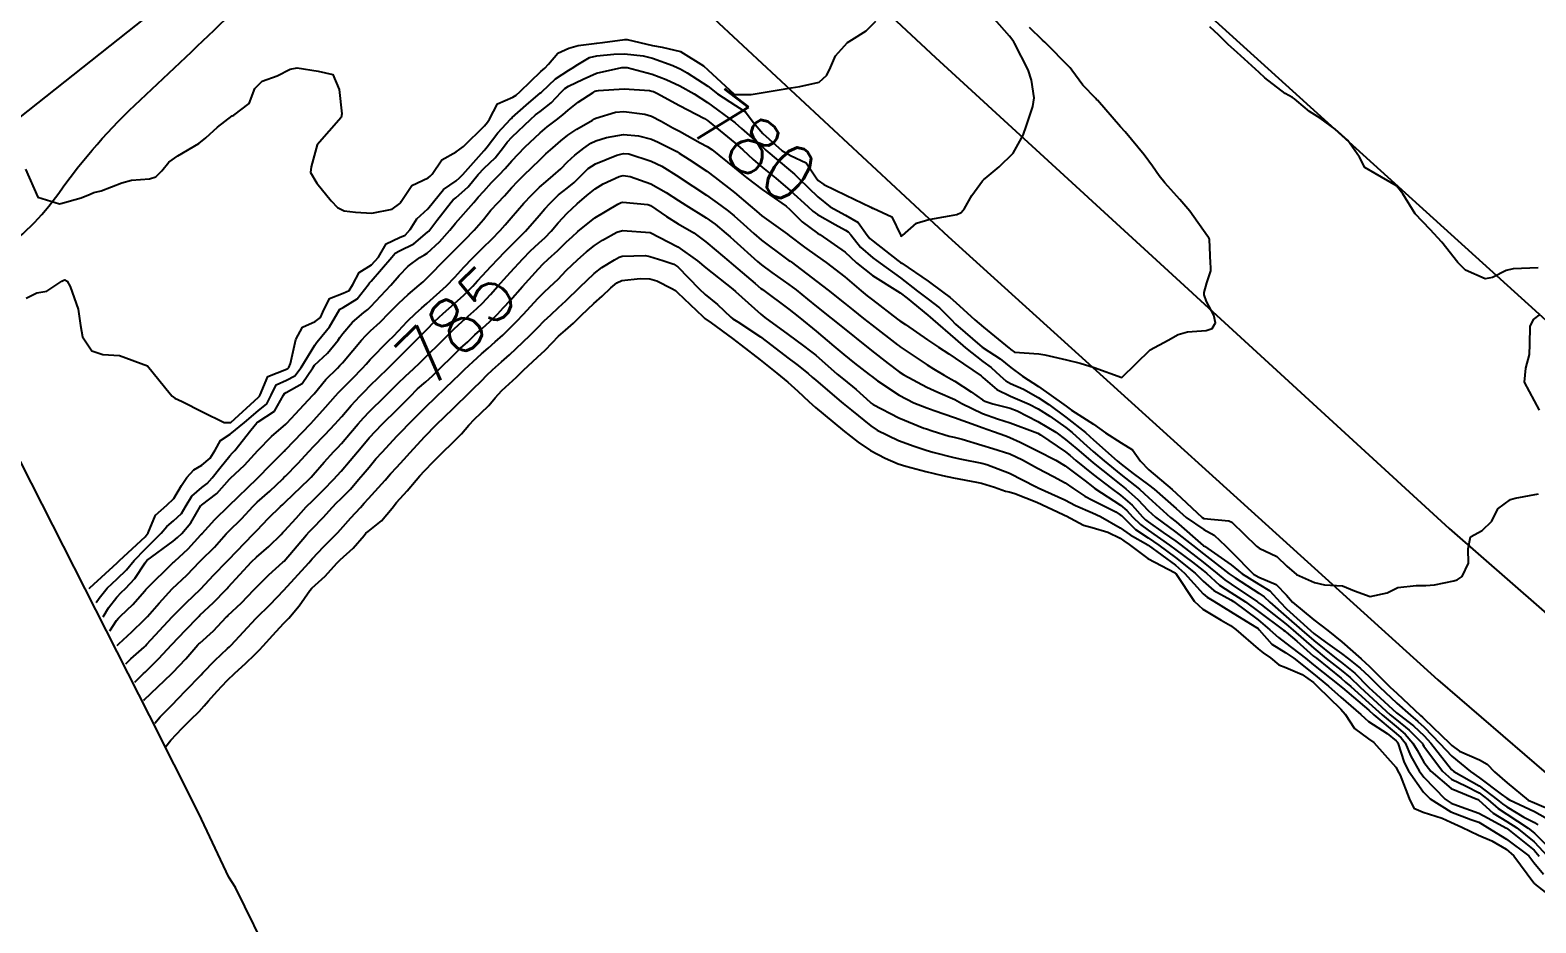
# Model space of a CAD drawing. Header units: metres. Extents: x 307586 to 320046, y 7427249 to 7434250.
# Drawn here: x 317966.4 to 318074.6, y 7430498.4 to 7430562.5 of the extents above; entities that cross this region are included whole.
import ezdxf
from ezdxf.enums import TextEntityAlignment as Align

# ---------------------------------------------------------------- set-up
doc = ezdxf.new("R2010")
doc.units = ezdxf.units.M
doc.header["$MEASUREMENT"] = 0
for name, color, linetype in [('Area', 45, 'Continuous'), ('Cotas', 45, 'Continuous'), ('Curvas de Nivel 1m', 11, 'Continuous'), ('Curvas de Nivel 5m', 15, 'Continuous'), ('Edificações', 30, 'Continuous'), ('Vias Primárias', 230, 'Continuous'), ('Vias Secundárias', 230, 'Continuous')]:
    doc.layers.add(name, color=color, linetype=linetype)
doc.styles.add('Style-STANDARD', font='STANDARD.shx')

msp = doc.modelspace()

# ---------------------------------------------------------------- linework, layer by layer
at = {"layer": 'Area'}
msp.add_polyline3d([(318020.42, 7430424.08, 790.08), (318013.89, 7430437.39, 790.06), (318010.32, 7430443.37, 790.01), (318009.36, 7430445.31, 789.96), (318005.96, 7430451.73, 789.91), (318001.02, 7430461.97, 789.72), (318000.07, 7430464.02, 789.7), (317997.84, 7430467.89, 789.65), (317994.58, 7430474.47, 789.62), (317993.27, 7430476.68, 789.9), (317990.57, 7430482.36, 789.5), (317986.47, 7430490.1, 789.43), (317981.15, 7430500.92, 789.46), (317980.68, 7430501.68, 789.45), (317978.52, 7430506.24, 789.77), (317974.99, 7430513.28, 788.36), (317964.17, 7430534.53, 779.16)], dxfattribs=at)
at = {"layer": 'Curvas de Nivel 1m', "flags": 128}
for points, elevation in [([(317966.13, 7430543.25), (317966.89, 7430543.63), (317967.62, 7430543.75), (317968.69, 7430544.47), (317968.82, 7430544.55), (317968.9, 7430544.56), (317969.07, 7430544.47), (317969.28, 7430544.08), (317969.85, 7430542.46), (317970.03, 7430541.29), (317970.16, 7430540.46), (317970.84, 7430539.46), (317971.62, 7430539.21), (317972.84, 7430539.13), (317974.83, 7430538.4), (317976.46, 7430536.38), (317976.62, 7430536.2), (317976.8, 7430536.07), (317977.34, 7430535.82), (317978.79, 7430535.09), (317980.34, 7430534.33), (317980.78, 7430534.31), (317980.82, 7430534.33), (317982.8, 7430536.13), (317982.89, 7430536.21), (317982.93, 7430536.3), (317983.49, 7430537.63), (317984.83, 7430538.15), (317984.92, 7430538.19), (317984.99, 7430538.28), (317985.11, 7430538.55), (317985.5, 7430540.27), (317985.96, 7430541.17), (317986.87, 7430541.57), (317987.26, 7430541.86), (317987.44, 7430542.24), (317987.91, 7430543.22), (317988.9, 7430543.6), (317989.33, 7430543.8), (317989.58, 7430544.22), (317990.03, 7430545.1), (317990.92, 7430545.64), (317991.44, 7430546.2), (317991.99, 7430547.14), (317992.94, 7430547.61), (317993.35, 7430547.78), (317993.7, 7430548.17), (317994.18, 7430548.94), (317994.97, 7430549.66), (317995.39, 7430550.16), (317996.09, 7430551.05), (317997, 7430551.68), (317997.26, 7430551.88), (317997.49, 7430552.13), (317999.02, 7430553.86), (317999.14, 7430553.99), (317999.24, 7430554.11), (318000.01, 7430555.12), (318000.92, 7430556.09), (318000.98, 7430556.15), (318001.04, 7430556.21), (318002.04, 7430557.1), (318003.07, 7430557.98), (318003.12, 7430558.02), (318003.16, 7430558.06), (318004.14, 7430558.99), (318005.09, 7430559.63), (318005.35, 7430559.77), (318005.74, 7430560.03), (318006.59, 7430560.54), (318007.1, 7430560.65), (318008.34, 7430560.76), (318009.1, 7430560.79), (318010.44, 7430560.64), (318011.1, 7430560.47), (318012.57, 7430559.95), (318012.94, 7430559.79), (318013.09, 7430559.72), (318013.59, 7430559.43), (318015.08, 7430558.46), (318015.77, 7430557.91), (318017.06, 7430557.07), (318017.8, 7430556.63), (318018.35, 7430555.88), (318019.04, 7430555.06), (318020.41, 7430553.86), (318021.02, 7430553.5), (318022.14, 7430552.96), (318022.91, 7430551.82), (318023, 7430551.7), (318023.41, 7430551.4), (318024.99, 7430550.64), (318026.78, 7430549.78), (318026.91, 7430549.72), (318026.97, 7430549.7), (318028.29, 7430549.08), (318028.94, 7430547.75), (318028.95, 7430547.73), (318028.99, 7430547.71), (318029.07, 7430547.75), (318030.07, 7430548.63), (318030.96, 7430548.9), (318032.43, 7430549.17), (318032.97, 7430549.26), (318033.28, 7430549.39), (318033.52, 7430549.69), (318034.05, 7430550.63), (318034.82, 7430551.68), (318034.91, 7430551.77), (318035, 7430551.84), (318036.01, 7430552.67), (318037.02, 7430553.66), (318037.74, 7430554.95), (318037.98, 7430555.65), (318038.43, 7430557.01), (318038.53, 7430557.64), (318038.34, 7430558.9), (318038.09, 7430559.65), (318037.12, 7430561.55), (318037.06, 7430561.66), (318036.74, 7430562.05), (318035.31, 7430563.68)], 779), ([(317966.08, 7430552.51), (317966.97, 7430550.5), (317968.51, 7430550.02), (317968.97, 7430550.13), (317969.22, 7430550.22), (317970.07, 7430550.46), (317970.71, 7430550.72), (317970.98, 7430550.83), (317971.5, 7430550.96), (317972.99, 7430551.52), (317973.69, 7430551.72), (317974.99, 7430551.82), (317975.44, 7430551.95), (317975.86, 7430552.39), (317976.38, 7430553.02), (317977.01, 7430553.46), (317978.53, 7430554.36), (317979.03, 7430554.76), (317979.86, 7430555.52), (317980.93, 7430556.33), (317981, 7430556.37), (317981.04, 7430556.39), (317982.14, 7430557.23), (317982.54, 7430558.31), (317983.08, 7430558.82), (317984.15, 7430559.22), (317985.09, 7430559.7), (317985.58, 7430559.78), (317987.09, 7430559.55), (317988.14, 7430559.3), (317988.6, 7430558.24), (317988.79, 7430556.49), (317988.74, 7430556.23), (317987.02, 7430554.26), (317986.59, 7430552.68), (317986.55, 7430552.26), (317986.99, 7430551.51), (317988.02, 7430550.24), (317988.48, 7430549.75), (317988.97, 7430549.53), (317989.77, 7430549.42), (317990.96, 7430549.35), (317992.41, 7430549.63), (317992.97, 7430550.04), (317993.03, 7430550.12), (317993.06, 7430550.18), (317993.83, 7430551.33), (317995, 7430551.89), (317995.15, 7430552.01), (317995.28, 7430552.16), (317995.99, 7430553.18), (317997.02, 7430553.76), (317997.53, 7430554.13), (317999.04, 7430555.62), (317999.27, 7430555.88), (317999.41, 7430556.11), (317999.97, 7430557.19), (318001.07, 7430557.68), (318001.33, 7430557.83), (318001.61, 7430558.08), (318003.09, 7430559.52), (318003.38, 7430559.77), (318003.65, 7430560.05), (318004.3, 7430560.85), (318005.11, 7430561.21), (318005.77, 7430561.38), (318007.12, 7430561.56), (318007.53, 7430561.6), (318009.12, 7430561.83), (318009.29, 7430561.82), (318011.11, 7430561.4), (318011.8, 7430561.28), (318013.11, 7430560.96), (318014.78, 7430559.92), (318015.09, 7430559.65), (318016.97, 7430557.9), (318017.07, 7430557.86), (318018.2, 7430557.88), (318019.07, 7430558.01), (318020.64, 7430558.29), (318021.08, 7430558.36), (318021.69, 7430558.45), (318023.08, 7430558.76), (318023.63, 7430559.27), (318023.89, 7430559.81), (318024.25, 7430560.66), (318025.12, 7430561.61), (318025.24, 7430561.68), (318025.43, 7430561.8), (318026.46, 7430562.45), (318027.14, 7430563.14)], 778), ([(318074.71, 7430545.43), (318072.93, 7430545.36), (318072.43, 7430545.23), (318071.45, 7430544.72), (318070.92, 7430544.64), (318069.5, 7430545.26), (318068.94, 7430545.8), (318067.81, 7430547.28), (318066.97, 7430548.18), (318065.89, 7430549.31), (318065, 7430550.74), (318064.54, 7430551.32), (318063.01, 7430552.21), (318062.28, 7430552.62), (318061.9, 7430553.36), (318061.04, 7430554.58), (318060.15, 7430555.38), (318059.06, 7430556.18), (318058.3, 7430556.64), (318057.38, 7430557.42), (318057.23, 7430557.57), (318057.08, 7430557.65), (318056.55, 7430557.95), (318055.09, 7430559.08), (318054.69, 7430559.44), (318053.11, 7430560.89), (318052.46, 7430561.47), (318051.78, 7430562.13), (318051.14, 7430562.72)], 781), ([(317971.15, 7430521.39), (317971.36, 7430521.71), (317971.94, 7430522.43), (317972.65, 7430523.1), (317973.33, 7430523.74), (317973.88, 7430524.41), (317974.67, 7430525.22), (317975.83, 7430526.38), (317976.22, 7430526.85), (317976.7, 7430527.26), (317977.28, 7430527.79), (317977.62, 7430528.36), (317978.03, 7430529.04), (317978.73, 7430529.65), (317979.12, 7430529.95), (317979.48, 7430530.34), (317980.04, 7430531.04), (317980.76, 7430531.93), (317980.94, 7430532.14), (317981.1, 7430532.32), (317982.25, 7430533.78), (317982.7, 7430534.3), (317982.78, 7430534.36), (317983.95, 7430535.13), (317984.61, 7430536.28), (317984.68, 7430536.4), (317984.81, 7430536.47), (317985.95, 7430537.13), (317986.71, 7430538.25), (317986.83, 7430538.43), (317987.77, 7430539.31), (317988.53, 7430540.23), (317988.66, 7430540.42), (317988.86, 7430540.7), (317989.57, 7430541.52), (317990.38, 7430542.22), (317990.66, 7430542.44), (317990.89, 7430542.66), (317992.31, 7430544.19), (317992.91, 7430544.87), (317993.55, 7430545.54), (317994.4, 7430546.17), (317994.73, 7430546.36), (317994.93, 7430546.49), (317995.8, 7430547.29), (317996.56, 7430548.14), (317996.96, 7430548.64), (317998.27, 7430550.12), (317998.6, 7430550.49), (317998.99, 7430550.93), (317999.54, 7430551.56), (318000.09, 7430552.1), (318000.54, 7430552.56), (318001.01, 7430553.1), (318001.93, 7430554.08), (318003.03, 7430555.11), (318003.55, 7430555.55), (318004.21, 7430556.05), (318004.68, 7430556.41), (318005.05, 7430556.75), (318005.78, 7430557.31), (318006.86, 7430558.02), (318006.99, 7430558.1), (318007.07, 7430558.13), (318007.23, 7430558.17), (318009.08, 7430558.29), (318010.89, 7430558.16), (318011.07, 7430558.12), (318011.18, 7430558.08), (318011.42, 7430557.96), (318013.06, 7430557.07), (318014.84, 7430556.14), (318015.05, 7430556.01), (318015.17, 7430555.92), (318017.03, 7430554.41), (318017.6, 7430553.89), (318018.34, 7430553.2), (318019.01, 7430552.64), (318019.96, 7430551.86), (318020.99, 7430550.99), (318022.27, 7430549.83), (318022.63, 7430549.49), (318022.97, 7430549.25), (318024.22, 7430548.54), (318024.96, 7430548.14), (318025.16, 7430548.01), (318025.35, 7430547.79), (318026.06, 7430546.9), (318026.94, 7430546.14), (318027.45, 7430545.76), (318028.92, 7430544.7), (318030.14, 7430543.74), (318030.9, 7430543.17), (318031.72, 7430542.55), (318032.55, 7430541.71), (318032.88, 7430541.38), (318034.79, 7430539.74), (318034.85, 7430539.7), (318034.87, 7430539.68), (318036.08, 7430538.89), (318036.84, 7430538.27), (318037.69, 7430537.64), (318038.83, 7430536.91), (318040.66, 7430535.61), (318040.81, 7430535.49), (318041.2, 7430535.21), (318042.79, 7430534.21), (318043.65, 7430533.57), (318044.78, 7430532.86), (318045.58, 7430532.36), (318046.17, 7430531.54), (318046.75, 7430530.92), (318048.44, 7430529.51), (318048.73, 7430529.24), (318050.59, 7430527.49), (318050.71, 7430527.43), (318052.5, 7430527.25), (318052.71, 7430527.17), (318054.48, 7430525.44), (318054.69, 7430525.3), (318055.95, 7430524.69), (318056.67, 7430524.01), (318057.36, 7430523.4), (318058.66, 7430522.84), (318059.37, 7430522.67), (318060.66, 7430522.6), (318061.54, 7430522.24), (318062.65, 7430521.83), (318063.88, 7430522.1), (318064.65, 7430522.47), (318065.96, 7430522.61), (318066.66, 7430522.61), (318067.27, 7430522.67), (318068.66, 7430522.95), (318068.91, 7430523.02), (318069.26, 7430523.26), (318069.71, 7430524.23), (318069.69, 7430525.26), (318069.85, 7430526.11), (318070.71, 7430526.57), (318071.4, 7430527.24), (318071.83, 7430528.13), (318072.74, 7430528.8), (318073.06, 7430528.89), (318074.74, 7430529.2)], 781), ([(317971.65, 7430520.37), (317972.05, 7430521), (317972.63, 7430521.77), (317972.94, 7430522.11), (317973.27, 7430522.41), (317973.94, 7430523.12), (317974.66, 7430524.25), (317974.78, 7430524.4), (317976.68, 7430525.79), (317976.99, 7430526.06), (317977.3, 7430526.36), (317977.94, 7430527.11), (317978.68, 7430528.35), (317978.69, 7430528.37), (317978.71, 7430528.39), (317979.83, 7430529.23), (317980.73, 7430530.26), (317980.8, 7430530.33), (317981.8, 7430531.26), (317982.76, 7430532.3), (317983.75, 7430533.32), (317984.78, 7430534.21), (317984.85, 7430534.28), (317985.46, 7430534.94), (317986.68, 7430536.25), (317986.74, 7430536.31), (317986.8, 7430536.38), (317987.65, 7430537.41), (317988.48, 7430538.23), (317988.66, 7430538.41), (317988.84, 7430538.61), (317989.58, 7430539.49), (317990.2, 7430540.22), (317990.51, 7430540.56), (317990.86, 7430540.89), (317991.55, 7430541.52), (317992.2, 7430542.19), (317992.89, 7430542.88), (317993.57, 7430543.5), (317994.34, 7430544.17), (317994.64, 7430544.43), (317994.91, 7430544.69), (317996.33, 7430546.14), (317996.63, 7430546.44), (317996.93, 7430546.75), (317997.63, 7430547.44), (317998.29, 7430548.12), (317998.96, 7430548.89), (317999.51, 7430549.56), (318000, 7430550.1), (318000.48, 7430550.6), (318000.99, 7430551.17), (318001.43, 7430551.65), (318001.87, 7430552.08), (318003.01, 7430553.18), (318003.46, 7430553.61), (318003.94, 7430554.05), (318004.53, 7430554.55), (318005.03, 7430554.95), (318005.68, 7430555.39), (318006.79, 7430556.02), (318006.95, 7430556.12), (318007.05, 7430556.17), (318008.45, 7430556.6), (318009.05, 7430556.66), (318010.56, 7430556.47), (318011.05, 7430556.32), (318011.74, 7430555.96), (318012.57, 7430555.48), (318013.04, 7430555.23), (318014.54, 7430554.41), (318015.03, 7430554.14), (318015.36, 7430553.92), (318017.01, 7430552.6), (318017.4, 7430552.28), (318017.88, 7430551.89), (318018.99, 7430551.06), (318020.71, 7430549.85), (318020.97, 7430549.61), (318021.85, 7430548.72), (318022.95, 7430547.92), (318023.12, 7430547.82), (318024.94, 7430546.54), (318025.33, 7430546.19), (318025.76, 7430545.79), (318026.92, 7430544.88), (318028.71, 7430543.75), (318028.9, 7430543.63), (318029.39, 7430543.25), (318030.89, 7430542.03), (318031.05, 7430541.89), (318031.24, 7430541.72), (318032.86, 7430540.32), (318033.6, 7430539.69), (318034.84, 7430538.71), (318035.43, 7430538.26), (318036.07, 7430537.66), (318036.48, 7430537.3), (318036.83, 7430537.12), (318037.75, 7430536.71), (318038.82, 7430536.12), (318039.57, 7430535.62), (318040.8, 7430534.71), (318042.2, 7430533.59), (318042.52, 7430533.32), (318042.78, 7430533.08), (318044.49, 7430531.56), (318044.76, 7430531.33), (318045.63, 7430530.66), (318046.74, 7430529.85), (318047.15, 7430529.53), (318048.72, 7430528.14), (318049.45, 7430527.5), (318050.7, 7430526.64), (318051.45, 7430526.22), (318052.27, 7430525.47), (318052.69, 7430525.03), (318054.27, 7430523.44), (318054.66, 7430523.22), (318055.91, 7430522.68), (318056.65, 7430521.92), (318057.07, 7430521.41), (318058.62, 7430520.15), (318059.61, 7430519.38), (318060.61, 7430518.58), (318062.01, 7430517.35), (318062.32, 7430517.07), (318062.59, 7430516.83), (318064.1, 7430515.32), (318064.57, 7430514.88), (318066.27, 7430513.29), (318066.42, 7430513.17), (318066.54, 7430513.05), (318068.37, 7430511.27), (318068.52, 7430511.13), (318069.07, 7430510.71), (318070.51, 7430510.09), (318071.06, 7430509.79), (318071.59, 7430509.23), (318072.49, 7430508.45), (318074, 7430507.2), (318074.47, 7430507.01), (318075.74, 7430506.46)], 782), ([(317972.14, 7430519.35), (317972.61, 7430520.11), (317972.75, 7430520.28), (317972.91, 7430520.42), (317973.79, 7430521.24), (317974.64, 7430522.24), (317974.71, 7430522.33), (317974.78, 7430522.4), (317976.66, 7430524.24), (317976.73, 7430524.3), (317976.8, 7430524.37), (317977.77, 7430525.26), (317978.68, 7430526.25), (317978.73, 7430526.3), (317978.77, 7430526.35), (317979.68, 7430527.36), (317980.69, 7430528.33), (317982.71, 7430530.3), (317983.71, 7430531.33), (317984.68, 7430532.28), (317984.72, 7430532.32), (317984.76, 7430532.36), (317986.56, 7430534.25), (317986.79, 7430534.49), (317987.63, 7430535.41), (317988.35, 7430536.23), (317988.56, 7430536.48), (317988.81, 7430536.74), (317989.56, 7430537.49), (317990.27, 7430538.22), (317990.54, 7430538.51), (317990.84, 7430538.84), (317992.16, 7430540.19), (317992.51, 7430540.53), (317992.86, 7430540.9), (317993.49, 7430541.56), (317994.11, 7430542.17), (317994.52, 7430542.53), (317994.89, 7430542.86), (317996.31, 7430544.14), (317996.91, 7430544.75), (317997.56, 7430545.47), (317998.17, 7430546.12), (317998.55, 7430546.49), (317998.93, 7430546.86), (317999.57, 7430547.48), (318000.17, 7430548.1), (318000.54, 7430548.51), (318000.96, 7430549.01), (318001.88, 7430550.08), (318002.41, 7430550.64), (318002.99, 7430551.21), (318003.44, 7430551.61), (318003.97, 7430552.05), (318004.52, 7430552.54), (318005.01, 7430553.03), (318005.53, 7430553.52), (318006.18, 7430554.03), (318006.68, 7430554.37), (318007.03, 7430554.54), (318007.81, 7430554.78), (318009.03, 7430554.99), (318010.11, 7430554.9), (318011.03, 7430554.66), (318011.52, 7430554.46), (318012.52, 7430553.95), (318012.85, 7430553.77), (318013.02, 7430553.67), (318013.75, 7430553.2), (318015.01, 7430552.36), (318015.62, 7430551.91), (318016.99, 7430550.83), (318018.13, 7430549.88), (318018.58, 7430549.49), (318018.97, 7430549.17), (318020.8, 7430547.85), (318020.95, 7430547.73), (318022.02, 7430546.91), (318022.94, 7430546.26), (318023.59, 7430545.81), (318024.92, 7430544.78), (318026.1, 7430543.78), (318026.54, 7430543.41), (318026.9, 7430543.13), (318028.71, 7430541.75), (318028.88, 7430541.62), (318029.28, 7430541.35), (318030.86, 7430540.26), (318031.66, 7430539.72), (318032.39, 7430539.25), (318032.85, 7430538.95), (318034.71, 7430537.68), (318034.83, 7430537.56), (318035.84, 7430536.68), (318036.82, 7430536.2), (318038.17, 7430535.64), (318038.81, 7430535.3), (318039.64, 7430534.78), (318040.79, 7430533.97), (318041.25, 7430533.6), (318042.06, 7430532.87), (318042.77, 7430532.24), (318043.56, 7430531.57), (318044.75, 7430530.59), (318046.08, 7430529.54), (318046.43, 7430529.23), (318046.73, 7430528.94), (318048.32, 7430527.51), (318048.71, 7430527.19), (318050.67, 7430525.49), (318050.69, 7430525.47), (318050.75, 7430525.43), (318052.67, 7430524.1), (318053.47, 7430523.45), (318054.66, 7430522.7), (318055.45, 7430522.23), (318056.19, 7430521.42), (318056.64, 7430520.94), (318058.36, 7430519.39), (318058.61, 7430519.17), (318059.42, 7430518.57), (318060.6, 7430517.73), (318061.1, 7430517.36), (318061.93, 7430516.69), (318062.58, 7430516.07), (318063.32, 7430515.33), (318064.56, 7430514.17), (318065.55, 7430513.3), (318066.09, 7430512.85), (318066.53, 7430512.44), (318067.65, 7430511.28), (318068.51, 7430510.36), (318069.85, 7430509.26), (318070.5, 7430508.81), (318072.07, 7430507.64), (318072.47, 7430507.34), (318072.67, 7430507.22), (318074.46, 7430506.38), (318075.22, 7430505.95)], 783), ([(317972.65, 7430518.3), (317972.68, 7430518.33), (317972.78, 7430518.42), (317973.72, 7430519.29), (317974.61, 7430520.14), (317974.85, 7430520.4), (317975.67, 7430521.34), (317976.62, 7430522.37), (317976.64, 7430522.39), (317977.66, 7430523.35), (317978.61, 7430524.35), (317978.64, 7430524.38), (317978.66, 7430524.4), (317979.64, 7430525.37), (317980.5, 7430526.33), (317980.59, 7430526.42), (317980.69, 7430526.52), (317981.6, 7430527.41), (317982.42, 7430528.3), (317982.72, 7430528.59), (317983.62, 7430529.39), (317984.55, 7430530.28), (317984.64, 7430530.37), (317984.74, 7430530.47), (317985.64, 7430531.38), (317986.44, 7430532.25), (317986.77, 7430532.6), (317987.57, 7430533.44), (317988.32, 7430534.23), (317988.54, 7430534.47), (317988.79, 7430534.76), (317989.47, 7430535.55), (317990.09, 7430536.22), (317990.44, 7430536.58), (317990.81, 7430536.95), (317991.46, 7430537.57), (317992.09, 7430538.19), (317992.84, 7430538.95), (317993.46, 7430539.56), (317994.07, 7430540.17), (317994.46, 7430540.56), (317994.87, 7430540.97), (317995.46, 7430541.56), (317996.08, 7430542.14), (317996.89, 7430542.87), (317997.55, 7430543.47), (317998.21, 7430544.12), (317998.54, 7430544.48), (317998.91, 7430544.88), (317999.49, 7430545.53), (318000.04, 7430546.1), (318000.48, 7430546.54), (318000.94, 7430547), (318001.48, 7430547.55), (318001.99, 7430548.07), (318002.96, 7430549.18), (318003.37, 7430549.66), (318003.73, 7430550.05), (318004.37, 7430550.66), (318004.99, 7430551.15), (318005.48, 7430551.55), (318005.97, 7430552.03), (318006.49, 7430552.55), (318007.01, 7430552.89), (318008.54, 7430553.52), (318009.02, 7430553.63), (318009.41, 7430553.6), (318011.01, 7430553.09), (318011.78, 7430552.73), (318013, 7430551.96), (318013.03, 7430551.94), (318014.98, 7430550.64), (318016.01, 7430549.91), (318016.56, 7430549.49), (318016.97, 7430549.16), (318017.64, 7430548.56), (318018.39, 7430547.88), (318018.95, 7430547.41), (318020.64, 7430546.15), (318020.93, 7430545.94), (318020.99, 7430545.9), (318021.06, 7430545.85), (318022.91, 7430544.45), (318023.73, 7430543.81), (318024.89, 7430542.89), (318025.5, 7430542.4), (318026.27, 7430541.78), (318026.88, 7430541.3), (318028.71, 7430539.9), (318028.85, 7430539.79), (318028.91, 7430539.75), (318030.84, 7430538.46), (318031.29, 7430538.17), (318032.05, 7430537.71), (318032.57, 7430537.44), (318032.83, 7430537.29), (318033.99, 7430536.52), (318034.82, 7430535.94), (318034.99, 7430535.85), (318035.56, 7430535.67), (318036.81, 7430535.34), (318037.3, 7430535.16), (318038.79, 7430534.4), (318040.09, 7430533.62), (318040.78, 7430533.11), (318041.59, 7430532.42), (318042.56, 7430531.58), (318042.76, 7430531.42), (318043.45, 7430530.88), (318044.74, 7430529.84), (318045.1, 7430529.55), (318045.98, 7430528.79), (318046.72, 7430527.99), (318047.23, 7430527.52), (318048.7, 7430526.45), (318049.9, 7430525.5), (318050.68, 7430524.88), (318052.52, 7430523.46), (318052.6, 7430523.4), (318052.66, 7430523.36), (318052.96, 7430523.16), (318054.65, 7430522.07), (318055.03, 7430521.81), (318055.46, 7430521.43), (318056.63, 7430520.38), (318057.75, 7430519.4), (318058.61, 7430518.66), (318060.21, 7430517.37), (318060.59, 7430517.09), (318061.56, 7430516.33), (318062.52, 7430515.34), (318062.57, 7430515.29), (318063.09, 7430514.81), (318064.55, 7430513.47), (318064.74, 7430513.32), (318065.77, 7430512.53), (318066.53, 7430511.82), (318067.01, 7430511.29), (318068.5, 7430509.4), (318068.67, 7430509.27), (318070.49, 7430508.22), (318071.81, 7430507.23), (318072.17, 7430506.93), (318072.47, 7430506.73), (318073.69, 7430505.98), (318074.46, 7430505.59), (318074.7, 7430505.44)], 784), ([(317973.92, 7430515.68), (317974.56, 7430516.3), (317974.67, 7430516.4), (317975.62, 7430517.34), (317976.58, 7430518.37), (317976.59, 7430518.39), (317977.57, 7430519.4), (317978.48, 7430520.35), (317978.55, 7430520.42), (317978.61, 7430520.48), (317979.58, 7430521.39), (317980.49, 7430522.33), (317980.57, 7430522.41), (317980.64, 7430522.49), (317982.3, 7430524.31), (317982.67, 7430524.65), (317983.55, 7430525.42), (317984.43, 7430526.28), (317984.55, 7430526.41), (317984.69, 7430526.55), (317985.51, 7430527.46), (317986.24, 7430528.26), (317986.72, 7430528.73), (317987.49, 7430529.48), (317988.22, 7430530.24), (317988.46, 7430530.51), (317988.74, 7430530.82), (317989.4, 7430531.58), (317989.92, 7430532.22), (317990.3, 7430532.68), (317990.77, 7430533.22), (317991.69, 7430534.2), (317992.79, 7430535.28), (317993.25, 7430535.73), (317993.68, 7430536.17), (317994.24, 7430536.73), (317994.82, 7430537.25), (317995.3, 7430537.67), (317995.79, 7430538.15), (317996.84, 7430539.19), (317997.33, 7430539.65), (317997.84, 7430540.12), (317998.36, 7430540.61), (317998.87, 7430541.06), (317999.42, 7430541.56), (317999.97, 7430542.1), (318000.42, 7430542.57), (318000.89, 7430543.09), (318001.77, 7430544.08), (318002.92, 7430545.35), (318003.26, 7430545.72), (318003.61, 7430546.05), (318004.3, 7430546.68), (318004.94, 7430547.3), (318005.33, 7430547.65), (318005.75, 7430548.03), (318006.96, 7430549.01), (318008.62, 7430550), (318008.85, 7430550.11), (318008.98, 7430550.13), (318010.77, 7430549.97), (318010.97, 7430549.89), (318012.12, 7430549.1), (318012.96, 7430548.59), (318014.08, 7430547.93), (318014.95, 7430547.29), (318015.69, 7430546.66), (318016.59, 7430545.9), (318016.93, 7430545.62), (318018.49, 7430544.3), (318018.9, 7430543.95), (318019, 7430543.87), (318020.89, 7430542.46), (318021.24, 7430542.2), (318021.68, 7430541.84), (318022.87, 7430540.88), (318024.13, 7430539.81), (318024.85, 7430539.21), (318025.63, 7430538.58), (318026.67, 7430537.77), (318026.76, 7430537.7), (318026.83, 7430537.64), (318027.28, 7430537.32), (318028.82, 7430536.29), (318029.89, 7430535.74), (318030.81, 7430535.38), (318031.34, 7430535.19), (318032.8, 7430534.68), (318034.34, 7430534.13), (318034.79, 7430533.96), (318035.6, 7430533.67), (318036.49, 7430533.36), (318036.78, 7430533.24), (318037.51, 7430532.9), (318038.77, 7430532.28), (318040.07, 7430531.62), (318040.76, 7430531.21), (318042.19, 7430530.14), (318042.73, 7430529.7), (318042.89, 7430529.58), (318044.72, 7430528.39), (318045.18, 7430528.01), (318045.59, 7430527.55), (318046.15, 7430526.99), (318046.7, 7430526.59), (318048.25, 7430525.51), (318048.69, 7430525.18), (318049.89, 7430524.28), (318050.67, 7430523.7), (318050.91, 7430523.49), (318051.84, 7430522.65), (318052.65, 7430522.12), (318053.69, 7430521.45), (318054.63, 7430520.76), (318056.44, 7430519.41), (318056.54, 7430519.34), (318056.61, 7430519.27), (318057.39, 7430518.62), (318058.59, 7430517.55), (318058.79, 7430517.39), (318060.58, 7430515.95), (318060.89, 7430515.68), (318061.26, 7430515.36), (318062.56, 7430514.19), (318063.52, 7430513.33), (318064.53, 7430512.48), (318065.17, 7430511.95), (318065.73, 7430511.3), (318066.02, 7430510.8), (318066.51, 7430509.94), (318067.02, 7430509.28), (318068.48, 7430508.04), (318070.39, 7430507.25), (318070.47, 7430507.2), (318071.5, 7430506.27), (318072.46, 7430505.67), (318073.19, 7430505.21), (318074.44, 7430504.2), (318075.4, 7430503.19)], 786), ([(317974.56, 7430514.37), (317974.59, 7430514.4), (317976.56, 7430516.28), (317976.61, 7430516.32), (317976.65, 7430516.37), (317977.6, 7430517.34), (317978.46, 7430518.35), (317978.53, 7430518.42), (317978.59, 7430518.48), (317979.58, 7430519.36), (317980.5, 7430520.33), (317980.55, 7430520.39), (317980.61, 7430520.45), (317981.58, 7430521.37), (317982.48, 7430522.3), (317982.64, 7430522.48), (317983.56, 7430523.38), (317984.57, 7430524.28), (317984.62, 7430524.33), (317984.66, 7430524.37), (317986.27, 7430526.26), (317986.46, 7430526.48), (317986.69, 7430526.72), (317987.45, 7430527.5), (317988.12, 7430528.24), (317988.41, 7430528.54), (317988.72, 7430528.85), (317989.41, 7430529.54), (317990, 7430530.22), (317990.33, 7430530.62), (317990.75, 7430531.12), (317991.25, 7430531.71), (317991.69, 7430532.2), (317992.77, 7430533.36), (317993.17, 7430533.78), (317993.56, 7430534.17), (317994.17, 7430534.78), (317994.8, 7430535.42), (317995.54, 7430536.15), (317996.2, 7430536.75), (317996.82, 7430537.35), (317997.22, 7430537.74), (317997.61, 7430538.12), (317998.24, 7430538.71), (317998.84, 7430539.25), (317999.3, 7430539.65), (317999.8, 7430540.1), (318000.35, 7430540.6), (318000.87, 7430541.1), (318001.37, 7430541.59), (318001.82, 7430542.08), (318002.89, 7430543.24), (318003.31, 7430543.65), (318003.74, 7430544.05), (318004.33, 7430544.62), (318004.91, 7430545.23), (318005.74, 7430546.03), (318006.37, 7430546.58), (318006.94, 7430547.04), (318007.53, 7430547.42), (318008.54, 7430547.99), (318008.95, 7430548.11), (318010.95, 7430547.97), (318012.94, 7430546.94), (318014.34, 7430545.93), (318014.93, 7430545.43), (318016.88, 7430543.89), (318017.06, 7430543.73), (318018.89, 7430542.11), (318019.19, 7430541.87), (318020.86, 7430540.64), (318021.95, 7430539.83), (318022.47, 7430539.45), (318022.85, 7430539.15), (318024.37, 7430537.8), (318024.83, 7430537.42), (318025.73, 7430536.69), (318026.74, 7430535.77), (318026.81, 7430535.71), (318026.96, 7430535.62), (318028.8, 7430534.66), (318030.6, 7430533.92), (318030.78, 7430533.86), (318031.19, 7430533.72), (318032.42, 7430533.35), (318032.78, 7430533.26), (318033.35, 7430533.12), (318034.77, 7430532.7), (318035.56, 7430532.46), (318036.77, 7430532.06), (318037.68, 7430531.64), (318038.75, 7430531.04), (318039.92, 7430530.44), (318040.74, 7430529.99), (318041.31, 7430529.6), (318042.17, 7430529.03), (318042.72, 7430528.75), (318044.38, 7430527.9), (318044.71, 7430527.7), (318044.79, 7430527.63), (318044.86, 7430527.56), (318045.8, 7430526.64), (318046.7, 7430526.03), (318047.47, 7430525.52), (318048.68, 7430524.62), (318050.08, 7430523.5), (318050.66, 7430522.92), (318051.42, 7430522.25), (318052.64, 7430521.58), (318052.84, 7430521.46), (318054.62, 7430520.15), (318055.46, 7430519.43), (318056.06, 7430518.87), (318056.6, 7430518.47), (318058.01, 7430517.4), (318058.59, 7430516.93), (318060.55, 7430515.37), (318060.57, 7430515.35), (318060.67, 7430515.27), (318062.55, 7430513.67), (318062.93, 7430513.34), (318064.53, 7430511.98), (318064.89, 7430511.67), (318065.17, 7430511.31), (318065.58, 7430510.37), (318066.17, 7430509.3), (318066.5, 7430508.86), (318068.03, 7430507.27), (318068.47, 7430506.98), (318068.93, 7430506.81), (318070.46, 7430506.27), (318071.12, 7430505.9), (318072.41, 7430505.22), (318072.45, 7430505.2), (318072.53, 7430505.14), (318074.43, 7430503.61), (318074.79, 7430503.19)], 787), ([(317975.36, 7430512.72), (317975.74, 7430513.18), (317976.54, 7430513.97), (317976.74, 7430514.17), (317976.93, 7430514.37), (317977.72, 7430515.19), (317978.56, 7430516.06), (317978.7, 7430516.21), (317978.82, 7430516.35), (317979.67, 7430517.24), (317980.59, 7430518.08), (317980.72, 7430518.2), (317980.84, 7430518.33), (317982.61, 7430520.25), (317982.64, 7430520.28), (317982.66, 7430520.3), (317983.66, 7430521.26), (317984.64, 7430522.28), (317986.42, 7430524.25), (317986.67, 7430524.53), (317987.5, 7430525.41), (317988.32, 7430526.23), (317988.5, 7430526.42), (317988.69, 7430526.63), (317989.45, 7430527.48), (317990.13, 7430528.22), (317990.41, 7430528.52), (317990.72, 7430528.86), (317991.91, 7430530.19), (317992.3, 7430530.63), (317992.75, 7430531.12), (317993.26, 7430531.67), (317993.71, 7430532.17), (317994.21, 7430532.72), (317994.77, 7430533.31), (317995.58, 7430534.15), (317996.79, 7430535.33), (317997.2, 7430535.73), (317997.6, 7430536.12), (317998.21, 7430536.72), (317998.82, 7430537.32), (317999.22, 7430537.72), (317999.63, 7430538.1), (318000.27, 7430538.67), (318000.84, 7430539.19), (318001.8, 7430540.08), (318002.33, 7430540.59), (318002.87, 7430541.15), (318003.33, 7430541.61), (318003.8, 7430542.05), (318004.37, 7430542.57), (318004.89, 7430543.06), (318005.89, 7430544.03), (318006.91, 7430545.01), (318007.47, 7430545.45), (318008.37, 7430546), (318008.72, 7430546.2), (318008.93, 7430546.26), (318010.6, 7430546.3), (318010.93, 7430546.25), (318011.86, 7430545.96), (318012.65, 7430545.68), (318012.92, 7430545.5), (318014.46, 7430543.92), (318014.9, 7430543.52), (318015.79, 7430542.8), (318016.73, 7430541.89), (318016.88, 7430541.76), (318017.23, 7430541.54), (318018.86, 7430540.47), (318019.68, 7430539.86), (318020.84, 7430538.96), (318021.48, 7430538.48), (318022.28, 7430537.83), (318022.58, 7430537.57), (318022.83, 7430537.35), (318024.67, 7430535.8), (318024.81, 7430535.69), (318025.4, 7430535.2), (318026.79, 7430534.07), (318027.25, 7430533.77), (318028.78, 7430533.03), (318029.9, 7430532.61), (318030.77, 7430532.33), (318031.24, 7430532.19), (318032.76, 7430531.81), (318033.3, 7430531.69), (318034.76, 7430531.39), (318035.13, 7430531.3), (318036.75, 7430530.69), (318038.67, 7430529.7), (318038.73, 7430529.66), (318038.8, 7430529.63), (318040.72, 7430528.76), (318041.5, 7430528.37), (318042.72, 7430527.83), (318043.29, 7430527.57), (318044.7, 7430526.75), (318045.41, 7430526.26), (318046.68, 7430525.53), (318046.69, 7430525.52), (318046.72, 7430525.5), (318048.67, 7430524.07), (318049.32, 7430523.5), (318050.65, 7430522.02), (318050.94, 7430521.78), (318051.42, 7430521.48), (318052.63, 7430520.75), (318054.37, 7430519.68), (318054.61, 7430519.52), (318054.69, 7430519.44), (318055.59, 7430518.41), (318056.6, 7430517.78), (318057.18, 7430517.4), (318058.58, 7430516.28), (318059.66, 7430515.38), (318060.56, 7430514.6), (318061.99, 7430513.35), (318062.27, 7430513.08), (318062.54, 7430512.86), (318063.88, 7430511.98), (318064.52, 7430511.46), (318064.6, 7430511.4), (318064.65, 7430511.32), (318065.1, 7430509.9), (318065.4, 7430509.31), (318066.48, 7430507.77), (318066.97, 7430507.29), (318068.46, 7430506.37), (318069.89, 7430505.82), (318070.46, 7430505.61), (318070.69, 7430505.48), (318071.09, 7430505.24), (318072.44, 7430504.41), (318074.05, 7430503.2), (318074.42, 7430502.72), (318075.1, 7430501.88)], 788), ([(317976.15, 7430511.06), (317976.51, 7430511.5), (317976.93, 7430511.95), (317977.33, 7430512.36), (317977.93, 7430512.96), (317978.54, 7430513.57), (317978.91, 7430513.97), (317979.23, 7430514.34), (317979.85, 7430515.03), (317980.56, 7430515.8), (317981.12, 7430516.32), (317981.88, 7430517.01), (317982.58, 7430517.68), (317982.89, 7430518), (317983.14, 7430518.29), (317983.83, 7430519.06), (317984.61, 7430519.88), (317984.98, 7430520.27), (317985.73, 7430521.16), (317986.5, 7430522.25), (317986.64, 7430522.42), (317987.6, 7430523.29), (317988.44, 7430524.23), (317988.55, 7430524.35), (317988.67, 7430524.46), (317989.6, 7430525.3), (317990.4, 7430526.21), (317990.53, 7430526.37), (317990.69, 7430526.5), (317991.64, 7430527.25), (317992.41, 7430528.18), (317992.72, 7430528.58), (317993.48, 7430529.42), (317994.13, 7430530.17), (317994.41, 7430530.49), (317994.74, 7430530.85), (317995.39, 7430531.51), (317996, 7430532.14), (317996.77, 7430532.89), (317997.39, 7430533.51), (317997.92, 7430534.12), (317998.33, 7430534.57), (317998.79, 7430535), (317999.35, 7430535.55), (317999.82, 7430536.1), (318000.29, 7430536.62), (318000.82, 7430537.1), (318001.34, 7430537.57), (318001.84, 7430538.07), (318002.84, 7430539.02), (318003.39, 7430539.51), (318003.91, 7430540.05), (318004.37, 7430540.53), (318004.87, 7430540.96), (318005.44, 7430541.46), (318006, 7430542.02), (318006.89, 7430542.87), (318007.5, 7430543.4), (318008.12, 7430544), (318008.54, 7430544.36), (318008.91, 7430544.52), (318010.22, 7430544.66), (318010.91, 7430544.63), (318011.43, 7430544.48), (318012.49, 7430543.95), (318012.75, 7430543.79), (318012.9, 7430543.66), (318014.72, 7430541.92), (318014.88, 7430541.78), (318015.32, 7430541.47), (318016.86, 7430540.34), (318017.48, 7430539.88), (318018.84, 7430538.81), (318020.04, 7430537.86), (318020.83, 7430537.22), (318021.56, 7430536.58), (318022.34, 7430535.83), (318022.81, 7430535.4), (318024.76, 7430533.8), (318024.78, 7430533.78), (318025.89, 7430532.9), (318026.77, 7430532.32), (318027.81, 7430531.76), (318028.76, 7430531.36), (318029.31, 7430531.19), (318030.75, 7430530.81), (318031.94, 7430530.52), (318032.74, 7430530.35), (318034.39, 7430530.03), (318034.74, 7430529.96), (318035.67, 7430529.67), (318036.46, 7430529.38), (318036.73, 7430529.33), (318037.14, 7430529.23), (318038.72, 7430528.59), (318040.61, 7430527.71), (318040.71, 7430527.66), (318040.75, 7430527.65), (318040.82, 7430527.61), (318042.07, 7430526.95), (318042.7, 7430526.77), (318043.82, 7430526.45), (318044.7, 7430526.01), (318044.97, 7430525.83), (318045.34, 7430525.55), (318046.68, 7430524.56), (318048.65, 7430523.53), (318048.66, 7430523.52), (318048.7, 7430523.47), (318050.02, 7430521.5), (318050.63, 7430520.92), (318051.96, 7430520.13), (318052.62, 7430519.74), (318053.01, 7430519.46), (318054.6, 7430518.06), (318054.96, 7430517.79), (318055.5, 7430517.43), (318056.1, 7430516.92), (318056.59, 7430516.72), (318057.76, 7430516.22), (318058.58, 7430515.64), (318058.86, 7430515.39), (318060.55, 7430513.74), (318060.85, 7430513.37), (318061.52, 7430512.34), (318062.53, 7430511.6), (318062.91, 7430511.34), (318064.51, 7430509.58), (318064.59, 7430509.4), (318064.62, 7430509.32), (318064.82, 7430508.99), (318065.45, 7430507.31), (318065.79, 7430506.62), (318066.46, 7430506.33), (318067.83, 7430505.91), (318068.46, 7430505.62), (318069.23, 7430505.26), (318070.44, 7430504.7), (318071.4, 7430504.28), (318072.43, 7430503.69), (318072.98, 7430503.21), (318074.4, 7430501.26), (318074.43, 7430501.23), (318074.47, 7430501.2), (318075.56, 7430500.34)], 789), ([(318074.81, 7430535.2), (318073.73, 7430537.21), (318073.84, 7430538.22), (318074.11, 7430539.21), (318074.13, 7430539.95), (318074.15, 7430541.21), (318074.39, 7430541.71), (318074.89, 7430542.1)], 781)]:
    msp.add_lwpolyline(points, dxfattribs=dict(at, elevation=elevation))
at = {"layer": 'Curvas de Nivel 5m', "flags": 128}
for points, elevation in [([(317970.66, 7430522.41), (317970.7, 7430522.45), (317972.66, 7430524.24), (317972.75, 7430524.33), (317972.84, 7430524.42), (317974.68, 7430526.12), (317974.88, 7430526.4), (317975.42, 7430527.67), (317976.23, 7430528.38), (317976.72, 7430528.86), (317977.29, 7430529.8), (317977.67, 7430530.36), (317978.16, 7430530.93), (317978.75, 7430531.25), (317979.35, 7430531.75), (317979.69, 7430532.34), (317980.09, 7430533.02), (317980.77, 7430533.48), (317981.81, 7430534.31), (317982.79, 7430535.15), (317983.42, 7430535.67), (317983.73, 7430536.29), (317984.08, 7430537.02), (317984.82, 7430537.35), (317985.43, 7430537.66), (317985.88, 7430538.26), (317986.85, 7430539.88), (317987.01, 7430540.09), (317987.15, 7430540.25), (317987.92, 7430541.19), (317988.51, 7430542.23), (317988.66, 7430542.46), (317988.89, 7430542.58), (317989.91, 7430543.21), (317990.68, 7430544.21), (317990.78, 7430544.34), (317990.91, 7430544.47), (317992.39, 7430546.19), (317992.63, 7430546.48), (317992.93, 7430546.65), (317993.97, 7430547.14), (317994.95, 7430547.98), (317995.04, 7430548.07), (317995.11, 7430548.16), (317995.63, 7430548.82), (317996.65, 7430550.14), (317996.8, 7430550.32), (317996.98, 7430550.46), (317997.88, 7430551.23), (317998.6, 7430552.12), (317999.01, 7430552.57), (317999.8, 7430553.32), (318000.41, 7430554.1), (318000.67, 7430554.45), (318001.03, 7430554.82), (318002.35, 7430556.07), (318002.71, 7430556.4), (318003.05, 7430556.66), (318003.84, 7430557.27), (318004.56, 7430558.05), (318004.81, 7430558.31), (318005.08, 7430558.47), (318006.13, 7430558.98), (318007.09, 7430559.4), (318008.91, 7430559.81), (318009.09, 7430559.82), (318009.28, 7430559.8), (318011.09, 7430559.33), (318012.08, 7430558.95), (318013.08, 7430558.5), (318014.11, 7430557.93), (318015.07, 7430557.29), (318016.96, 7430555.9), (318017.05, 7430555.83), (318017.5, 7430555.44), (318019.03, 7430554.08), (318019.26, 7430553.87), (318021.01, 7430552.38), (318021.3, 7430552.14), (318021.62, 7430551.84), (318022.98, 7430550.52), (318023.87, 7430549.81), (318024.97, 7430549.2), (318025.87, 7430548.69), (318026.54, 7430547.78), (318026.71, 7430547.54), (318026.95, 7430547.33), (318028.74, 7430545.95), (318028.93, 7430545.81), (318029.02, 7430545.75), (318030.91, 7430544.46), (318031.95, 7430543.71), (318032.5, 7430543.3), (318032.9, 7430542.94), (318034.26, 7430541.69), (318034.88, 7430541.17), (318036.73, 7430539.65), (318036.8, 7430539.6), (318036.85, 7430539.56), (318037.12, 7430539.38), (318038.85, 7430539.24), (318039.3, 7430539.17), (318040.84, 7430538.82), (318041.83, 7430538.58), (318042.84, 7430538.27), (318044.83, 7430537.56), (318046.85, 7430539.53), (318048.15, 7430540.23), (318048.87, 7430540.64), (318049.53, 7430540.84), (318050.87, 7430540.92), (318051.3, 7430541.06), (318051.54, 7430541.48), (318051.43, 7430542.03), (318050.9, 7430543.01), (318050.73, 7430543.49), (318050.73, 7430543.66), (318050.92, 7430544.36), (318051.2, 7430545.21), (318051.21, 7430545.49), (318051.18, 7430545.73), (318051.12, 7430547.49), (318051.06, 7430547.59), (318050.96, 7430547.71), (318049.7, 7430549.5), (318048.99, 7430550.33), (318047.9, 7430551.53), (318047.5, 7430552.02), (318047.01, 7430552.73), (318046.43, 7430553.55), (318045.05, 7430555.19), (318044.73, 7430555.56), (318043.07, 7430557.46), (318043.01, 7430557.52), (318042.96, 7430557.58), (318042.02, 7430558.54), (318041.23, 7430559.61), (318041.1, 7430559.78), (318039.28, 7430561.63), (318039.12, 7430561.78), (318038.18, 7430562.69)], 780), ([(317973.28, 7430516.99), (317973.65, 7430517.34), (317974.59, 7430518.19), (317974.7, 7430518.29), (317974.79, 7430518.4), (317976.61, 7430520.37), (317977.61, 7430521.38), (317978.64, 7430522.35), (317979.61, 7430523.38), (317980.53, 7430524.33), (317980.6, 7430524.4), (317980.66, 7430524.47), (317982.44, 7430526.3), (317982.56, 7430526.43), (317982.69, 7430526.56), (317983.54, 7430527.45), (317984.38, 7430528.28), (317984.55, 7430528.44), (317984.72, 7430528.6), (317986.45, 7430530.25), (317986.59, 7430530.4), (317986.74, 7430530.56), (317987.53, 7430531.47), (317988.23, 7430532.24), (317988.49, 7430532.51), (317988.77, 7430532.81), (317989.43, 7430533.57), (317989.98, 7430534.22), (317990.35, 7430534.65), (317990.79, 7430535.12), (317991.88, 7430536.19), (317992.35, 7430536.65), (317992.82, 7430537.11), (317993.36, 7430537.64), (317993.94, 7430538.17), (317994.4, 7430538.6), (317994.84, 7430539.04), (317995.95, 7430540.14), (317996.4, 7430540.59), (317996.87, 7430541.04), (317997.43, 7430541.57), (317998.06, 7430542.12), (317998.49, 7430542.51), (317998.89, 7430542.9), (317999.48, 7430543.52), (318000, 7430544.1), (318000.43, 7430544.58), (318000.91, 7430545.11), (318001.79, 7430546.08), (318002.35, 7430546.65), (318002.94, 7430547.2), (318003.39, 7430547.61), (318003.82, 7430548.05), (318004.34, 7430548.66), (318004.97, 7430549.34), (318005.71, 7430550.03), (318006.39, 7430550.61), (318006.99, 7430551.1), (318007.56, 7430551.45), (318008.71, 7430551.99), (318009, 7430552.05), (318009.5, 7430551.99), (318011, 7430551.46), (318012.1, 7430550.84), (318012.98, 7430550.26), (318013.5, 7430549.93), (318014.96, 7430549.02), (318015.61, 7430548.56), (318016.4, 7430547.9), (318016.69, 7430547.64), (318016.95, 7430547.41), (318018.64, 7430545.87), (318018.93, 7430545.63), (318019.69, 7430545.1), (318020.91, 7430544.24), (318021.43, 7430543.84), (318022.25, 7430543.18), (318022.89, 7430542.66), (318023.95, 7430541.81), (318024.87, 7430541.06), (318026.49, 7430539.78), (318026.69, 7430539.62), (318026.85, 7430539.49), (318028.04, 7430538.56), (318028.83, 7430537.95), (318029.16, 7430537.75), (318030.82, 7430536.85), (318031.6, 7430536.49), (318032.82, 7430535.96), (318033.33, 7430535.69), (318034.8, 7430534.96), (318035.88, 7430534.58), (318036.79, 7430534.3), (318038.6, 7430533.63), (318038.78, 7430533.55), (318038.97, 7430533.44), (318040.77, 7430532.22), (318041.11, 7430531.95), (318041.51, 7430531.6), (318042.75, 7430530.58), (318044.07, 7430529.57), (318044.73, 7430529.1), (318045.57, 7430528.39), (318046.31, 7430527.54), (318046.51, 7430527.33), (318046.71, 7430527.18), (318047.79, 7430526.43), (318048.7, 7430525.79), (318049.07, 7430525.51), (318050.67, 7430524.28), (318051.67, 7430523.47), (318052.22, 7430523.03), (318052.66, 7430522.72), (318054.56, 7430521.44), (318054.64, 7430521.38), (318054.86, 7430521.22), (318056.62, 7430519.84), (318057.13, 7430519.4), (318058.6, 7430518.12), (318059.49, 7430517.38), (318060.58, 7430516.53), (318061.23, 7430516.01), (318061.92, 7430515.35), (318062.56, 7430514.73), (318064.1, 7430513.32), (318064.54, 7430512.96), (318065.46, 7430512.23), (318066.38, 7430511.29), (318066.44, 7430511.21), (318066.52, 7430511.07), (318067.85, 7430509.28), (318068.49, 7430508.7), (318069.54, 7430508.21), (318070.48, 7430507.72), (318071.1, 7430507.24), (318071.84, 7430506.6), (318072.46, 7430506.19), (318074.01, 7430505.2), (318074.45, 7430504.84), (318076.09, 7430503.17)], 785)]:
    msp.add_lwpolyline(points, dxfattribs=dict(at, elevation=elevation))
at = {"layer": 'Edificações'}
msp.add_lwpolyline([(318069.88, 7430601.44), (318042.42, 7430571.43), (318087.66, 7430530.46), (318114.62, 7430560.27), (318123.41, 7430552.47), (318129.24, 7430558.69), (318080.15, 7430604.51), (318074.52, 7430598.09)], close=True, dxfattribs=at)
at = {"layer": 'Vias Primárias'}
msp.add_lwpolyline([(318001.09, 7430578.87), (318005.65, 7430573.85), (318011.23, 7430567.72), (318015.87, 7430562.99), (318032.34, 7430547.68), (318067.52, 7430515.85), (318075.3, 7430509.14), (318103.54, 7430484.63), (318109.57, 7430479.43, -0.076246), (318112.81, 7430475.64, -0.011494), (318116.18, 7430469.91, -0.013356), (318121.42, 7430459.92, -0.095167), (318122.05, 7430457.57), (318124.12, 7430437.61), (318128.85, 7430392.41)], format="xyb", dxfattribs=at)
msp.add_lwpolyline([(318001.09, 7430578.87), (318005.65, 7430573.85), (318011.23, 7430567.72), (318015.87, 7430562.99), (318032.34, 7430547.68), (318067.52, 7430515.85), (318075.3, 7430509.14), (318103.54, 7430484.63), (318109.57, 7430479.43, -0.076246), (318112.81, 7430475.64, -0.011494), (318116.18, 7430469.91, -0.013356), (318121.42, 7430459.92, -0.095167), (318122.05, 7430457.57), (318124.12, 7430437.61), (318128.85, 7430392.41)], format="xyb", dxfattribs=at)
at = {"layer": 'Vias Primárias', "elevation": 758.33}
msp.add_lwpolyline([(318026.88, 7430564.8), (318031.43, 7430560.52), (318068.34, 7430526.71), (318081.59, 7430515.12), (318084.68, 7430512.58, 0.051208), (318088.32, 7430510.17), (318099.96, 7430504.01), (318104.48, 7430500.35), (318123.55, 7430484.34), (318137.05, 7430473.12, -0.091339), (318143.36, 7430465.56, 0.049346), (318149.22, 7430457.21, 0.090926), (318154.57, 7430452.89), (318190.11, 7430428.44)], format="xyb", dxfattribs=at)
msp.add_lwpolyline([(318026.88, 7430564.8), (318031.43, 7430560.52), (318068.34, 7430526.71), (318081.59, 7430515.12), (318084.68, 7430512.58, 0.051208), (318088.32, 7430510.17), (318099.96, 7430504.01), (318104.48, 7430500.35), (318123.55, 7430484.34), (318137.05, 7430473.12, -0.091339), (318143.36, 7430465.56, 0.049346), (318149.22, 7430457.21, 0.090926), (318154.57, 7430452.89), (318190.11, 7430428.44)], format="xyb", dxfattribs=at)
at = {"layer": 'Vias Secundárias'}
for points, elevation in [([(317956.52, 7430550.04), (317961.05, 7430552.59), (317973.43, 7430562.38), (317986.93, 7430573.06, 0.037706), (317993.01, 7430578.67, 0.141064), (317995.01, 7430582.6, -0.008709), (317995.52, 7430585, -3.954754)], 780.11), ([(317956.52, 7430550.04), (317961.05, 7430552.59), (317973.43, 7430562.38), (317986.93, 7430573.06, 0.037706), (317993.01, 7430578.67, 0.141064), (317995.01, 7430582.6, -0.008709), (317995.52, 7430585, -3.954754)], 780.11), ([(317959.96, 7430543.49), (317964.08, 7430546.41, 0.084656), (317968.46, 7430550.79, -0.051213), (317974.33, 7430557.48, 0.005196), (317980.84, 7430563.67, 0.003112), (317984.67, 7430567.43, -0.100192), (317989.02, 7430570.3, 0.006554), (317994.56, 7430572.62, 0.123299), (317999.01, 7430576.03, 0.018435), (318001.09, 7430578.87, 1.888977)], 778.57), ([(317959.96, 7430543.49), (317964.08, 7430546.41, 0.084656), (317968.46, 7430550.79, -0.051213), (317974.33, 7430557.48, 0.005196), (317980.84, 7430563.67, 0.003112), (317984.67, 7430567.43, -0.100192), (317989.02, 7430570.3, 0.006554), (317994.56, 7430572.62, 0.123299), (317999.01, 7430576.03, 0.018435), (318001.09, 7430578.87, 1.888977)], 778.57)]:
    msp.add_lwpolyline(points, format="xyb", dxfattribs=dict(at, elevation=elevation))

# ---------------------------------------------------------------- texts
at = {"layer": 'Cotas', "style": 'Style-STANDARD'}
for s, rotation, p in [('780', 322.7507, (318018.42, 7430554.14, 780)), ('785', 44.9006, (317997.01, 7430541.31, 785))]:
    msp.add_text(s, height=4, rotation=rotation, dxfattribs=at).set_placement(p, align=Align.MIDDLE_CENTER)

doc.saveas('drawing.dxf')
